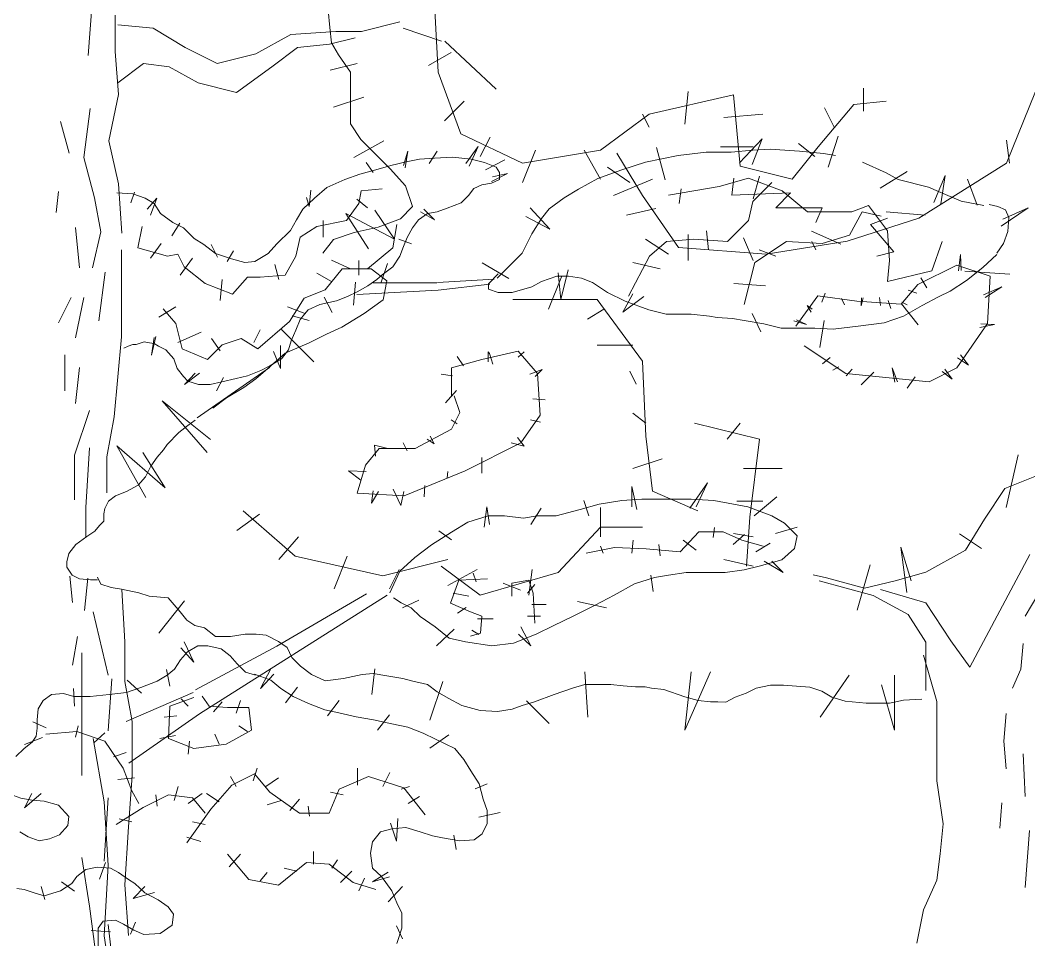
# Model space of a CAD drawing. Header units: metres. Extents: x 0 to 43.1, y 0 to 29.
# Drawn here: x 4.03 to 8.474, y 21.821 to 25.872 of the extents above; entities that cross this region are included whole.
import ezdxf

# ---------------------------------------------------------------- set-up
doc = ezdxf.new("R2010")
doc.units = ezdxf.units.M
doc.layers.add('trees1', color=254, linetype='Continuous', lineweight=9)

# ---------------------------------------------------------------- blocks, each defined once
blk = doc.blocks.new('elevation 1')
at = {"layer": 'trees1'}
for p, q in [((4.3481, 25.9685), (4.3295, 25.7161)), ((5.3871, 25.9165), (5.3947, 25.8406)), ((5.857, 25.9156), (5.8713, 25.6436)), ((4.4491, 25.8947), (4.4491, 25.7344)), ((5.5338, 25.8227), (5.7033, 25.8651)), ((4.4605, 25.851), (4.6159, 25.8368)), ((4.6159, 25.8368), (4.7571, 25.7521)), ((5.2231, 25.8086), (5.4208, 25.8227)), ((5.3947, 25.8406), (5.4023, 25.7722)), ((5.4208, 25.8227), (5.5338, 25.8227)), ((5.7174, 25.8368), (5.8869, 25.7803)), ((5.0678, 25.7238), (5.2231, 25.8086)), ((5.3926, 25.7662), (5.5056, 25.7944)), ((5.901, 25.7803), (6.1269, 25.5683)), ((4.4491, 25.7344), (4.4636, 25.5451)), ((4.7571, 25.7521), (4.8983, 25.6814)), ((5.1384, 25.6673), (5.2514, 25.7521)), ((5.2514, 25.7521), (5.3926, 25.7662)), ((5.4023, 25.7722), (5.4326, 25.7191)), ((4.8983, 25.6814), (5.0678, 25.7238)), ((5.4326, 25.7191), (5.4857, 25.6431)), ((5.8284, 25.6722), (5.9285, 25.7295)), ((4.4605, 25.5966), (4.5735, 25.6814)), ((4.5735, 25.6814), (4.6865, 25.6673)), ((4.6865, 25.6673), (4.8136, 25.5966)), ((4.983, 25.5542), (5.1384, 25.6673)), ((5.3962, 25.6516), (5.5146, 25.6812)), ((5.4857, 25.6431), (5.4857, 25.5748)), ((5.8713, 25.6436), (5.9715, 25.3716)), ((4.8136, 25.5966), (4.983, 25.5542)), ((5.4857, 25.5748), (5.4857, 25.5065)), ((6.9731, 25.5577), (6.9588, 25.4145)), ((7.7457, 25.572), (7.7457, 25.4718)), ((8.3753, 25.2427), (8.5041, 25.5577)), ((4.4636, 25.5451), (4.42, 25.3411)), ((5.411, 25.4887), (5.5442, 25.5331)), ((5.8999, 25.4288), (5.9858, 25.5147)), ((6.8014, 25.4575), (7.1734, 25.5434)), ((7.1734, 25.5434), (7.202, 25.2284)), ((7.7028, 25.5004), (7.8459, 25.5147)), ((4.3388, 25.4824), (4.3108, 25.2674)), ((5.4857, 25.5065), (5.4857, 25.4153)), ((7.5454, 25.3143), (7.7028, 25.5004)), ((7.574, 25.4861), (7.617, 25.4002)), ((4.208, 25.4264), (4.2454, 25.2861)), ((6.5867, 25.3), (6.8014, 25.4575)), ((6.7727, 25.4575), (6.8014, 25.4002)), ((7.1305, 25.4432), (7.3022, 25.4575)), ((5.4857, 25.4153), (5.5313, 25.347)), ((4.42, 25.3411), (4.4636, 25.1518)), ((5.4998, 25.2667), (5.6329, 25.3407)), ((5.5313, 25.347), (5.5844, 25.2939)), ((5.9715, 25.3716), (6.2433, 25.2427)), ((6.0573, 25.2714), (6.1002, 25.3573)), ((7.2, 25.2433), (7.2991, 25.3488)), ((7.2991, 25.3488), (7.2557, 25.2371)), ((7.5904, 25.2247), (7.6338, 25.3612)), ((8.3753, 25.3429), (8.3896, 25.2427)), ((5.5844, 25.2939), (5.6603, 25.2179)), ((5.7187, 25.2327), (5.7383, 25.2956)), ((5.7383, 25.2956), (5.7266, 25.221)), ((5.8325, 25.2406), (5.8678, 25.2956)), ((5.9933, 25.2406), (6.0483, 25.3152)), ((6.0483, 25.3152), (6.009, 25.2288)), ((6.2433, 25.2427), (6.5867, 25.3)), ((6.2433, 25.1568), (6.3006, 25.3)), ((6.5152, 25.3), (6.5867, 25.1711)), ((6.8343, 25.3116), (6.8715, 25.1689)), ((6.929, 25.2757), (7.0532, 25.29)), ((7.0532, 25.29), (7.163, 25.29)), ((7.1162, 25.3143), (7.2592, 25.3143)), ((7.163, 25.29), (7.2586, 25.2996)), ((7.2586, 25.2996), (7.335, 25.3044)), ((7.335, 25.3044), (7.464, 25.2948)), ((7.4309, 25.1711), (7.5454, 25.3143)), ((7.4596, 25.3286), (7.5311, 25.2714)), ((7.464, 25.2948), (7.5691, 25.2852)), ((4.3108, 25.2674), (4.3575, 25.0898)), ((5.554, 25.2445), (5.5853, 25.2013)), ((5.6638, 25.2327), (5.7305, 25.2484)), ((5.7305, 25.2484), (5.7893, 25.2602)), ((5.7893, 25.2602), (5.856, 25.2642)), ((5.856, 25.2642), (5.9345, 25.2681)), ((5.9345, 25.2681), (6.0169, 25.2602)), ((6.0169, 25.2602), (6.0757, 25.2445)), ((6.0757, 25.2445), (6.1267, 25.2249)), ((6.0797, 25.2131), (6.166, 25.2563)), ((6.6583, 25.2857), (6.7727, 25.0995)), ((6.6806, 25.2135), (6.7857, 25.247)), ((6.7857, 25.247), (6.929, 25.2757)), ((7.5691, 25.2852), (7.6216, 25.2757)), ((7.7411, 25.247), (7.8462, 25.1991)), ((7.989, 24.9993), (8.3753, 25.2427)), ((5.5265, 25.1935), (5.5971, 25.2131)), ((5.5971, 25.2131), (5.6638, 25.2327)), ((5.6603, 25.2179), (5.7285, 25.142)), ((6.1267, 25.2249), (6.1424, 25.2013)), ((6.1424, 25.2013), (6.1424, 25.1699)), ((6.5755, 25.1752), (6.6806, 25.2135)), ((6.6174, 25.2247), (6.7165, 25.1565)), ((7.202, 25.2284), (7.4309, 25.1711)), ((7.8197, 25.1317), (7.9375, 25.2061)), ((7.8462, 25.1991), (7.8987, 25.1705)), ((5.3813, 25.1346), (5.4598, 25.1699)), ((5.4598, 25.1699), (5.5265, 25.1935)), ((6.1071, 25.1542), (6.064, 25.1464)), ((6.1777, 25.1974), (6.1071, 25.1621)), ((6.1424, 25.1699), (6.1071, 25.1542)), ((6.111, 25.1817), (6.1777, 25.1974)), ((6.4895, 25.1274), (6.5755, 25.1752)), ((6.644, 25.0995), (6.8157, 25.1711)), ((7.1092, 25.1389), (7.2391, 25.1761)), ((7.1742, 25.1761), (7.1649, 25.1018)), ((7.2391, 25.1761), (7.3875, 25.1204)), ((7.2577, 25.0739), (7.3412, 25.1575)), ((7.2879, 25.1854), (7.2592, 25.0852)), ((7.8987, 25.1705), (8.0325, 25.137)), ((8.0553, 25.0697), (8.1048, 25.1875)), ((8.1048, 25.1875), (8.0862, 25.0635)), ((8.2036, 25.1711), (8.2465, 25.0566)), ((4.1987, 25.1179), (4.1893, 25.0244)), ((4.4555, 25.111), (4.5261, 25.1071)), ((4.4636, 25.1518), (4.4782, 24.9332)), ((4.534, 25.1149), (4.5183, 25.0678)), ((5.3029, 25.0521), (5.3107, 25.1228)), ((5.3264, 25.0875), (5.3813, 25.1346)), ((5.5228, 25.0647), (5.5321, 25.1204)), ((5.5321, 25.1204), (5.6249, 25.1296)), ((5.7285, 25.142), (5.7589, 25.0509)), ((6.0287, 25.1307), (6.0051, 25.0992)), ((6.064, 25.1464), (6.0287, 25.1307)), ((6.4274, 25.0891), (6.4895, 25.1274)), ((6.8866, 25.1018), (7.1092, 25.1389)), ((6.9422, 25.1296), (6.933, 25.0647)), ((7.1649, 25.1018), (7.4247, 25.1111)), ((7.4247, 25.1111), (7.3597, 25.0461)), ((7.3875, 25.1204), (7.4989, 25.0275)), ((8.0325, 25.137), (8.0755, 25.1178)), ((8.0755, 25.1178), (8.1758, 25.0748)), ((4.3575, 25.0898), (4.3855, 24.9403)), ((4.5261, 25.1071), (4.581, 25.0875)), ((4.581, 25.0875), (4.6203, 25.0639)), ((4.5889, 25.0403), (4.632, 25.0875)), ((4.632, 25.0875), (4.6046, 25.0129)), ((5.2754, 25.0403), (5.3264, 25.0875)), ((5.2911, 25.0914), (5.3029, 25.0521)), ((5.4672, 24.9904), (5.5228, 25.0647)), ((5.5136, 25.0832), (5.5599, 25.0461)), ((5.9737, 25.0678), (5.911, 25.0443)), ((6.0051, 25.0992), (5.9737, 25.0678)), ((6.3605, 25.0413), (6.4274, 25.0891)), ((6.7727, 25.0995), (6.9301, 24.8705)), ((7.2391, 24.9904), (7.2577, 25.0739)), ((8.1758, 25.0748), (8.2761, 25.0557)), ((4.6203, 25.0639), (4.6477, 25.0207)), ((4.6477, 25.0207), (4.7026, 24.9814)), ((5.248, 24.9932), (5.2754, 25.0403)), ((5.5649, 24.8643), (5.4654, 25.0208)), ((5.4654, 25.0208), (5.6786, 24.907)), ((5.6786, 24.907), (5.5933, 25.035)), ((5.7589, 25.0509), (5.7058, 24.9977)), ((5.8247, 25.0207), (5.7854, 24.9932)), ((5.856, 24.9932), (5.7933, 25.0286)), ((5.809, 25.0403), (5.856, 24.9932)), ((5.8678, 25.0286), (5.8247, 25.0207)), ((5.911, 25.0443), (5.8678, 25.0286)), ((6.3633, 24.9519), (6.2765, 25.0449)), ((6.3271, 24.9983), (6.3605, 25.0413)), ((6.7012, 25.0136), (6.83, 25.0423)), ((7.3597, 25.0461), (7.5638, 25.0461)), ((7.4989, 25.0275), (7.6937, 25.0275)), ((7.5638, 25.0461), (7.536, 24.9811)), ((7.6844, 24.9254), (7.7401, 25.0275)), ((7.6937, 25.0275), (7.7679, 25.0554)), ((7.7401, 25.0275), (7.8236, 25.009)), ((7.7679, 25.0554), (7.8514, 24.944)), ((7.8459, 25.028), (8.0176, 25.0136)), ((8.3, 25.0605), (8.3382, 25.0509)), ((8.3382, 25.0509), (8.3716, 25.0365)), ((8.4705, 25.0449), (8.3528, 24.9643)), ((8.3589, 24.9953), (8.4705, 25.0449)), ((8.3716, 25.0365), (8.386, 25.0031)), ((4.6987, 24.9225), (4.734, 24.9775)), ((4.7026, 24.9814), (4.7497, 24.9579)), ((5.2205, 24.9461), (5.248, 24.9932)), ((5.3373, 24.9626), (5.4672, 24.9904)), ((5.3651, 24.9904), (5.3651, 24.9161)), ((5.7058, 24.9977), (5.6071, 24.9598)), ((5.7854, 24.9932), (5.758, 24.9579)), ((6.2579, 25.0077), (6.3633, 24.9519)), ((6.2841, 24.9313), (6.3271, 24.9983)), ((7.1463, 24.8976), (7.2391, 24.9904)), ((7.6742, 24.8991), (7.989, 24.9993)), ((7.8514, 24.9997), (7.7772, 24.9718)), ((8.386, 25.0031), (8.3812, 24.9409)), ((4.2734, 24.959), (4.2921, 24.7813)), ((4.3855, 24.9403), (4.3481, 24.7813)), ((4.5673, 24.9626), (4.5487, 24.8697)), ((4.7497, 24.9579), (4.7968, 24.9108)), ((5.1616, 24.8872), (5.2205, 24.9461)), ((5.2631, 24.9161), (5.3373, 24.9626)), ((5.5009, 24.937), (5.4099, 24.9066)), ((5.6071, 24.9598), (5.5009, 24.937)), ((5.6713, 24.8697), (5.6898, 24.9718)), ((5.758, 24.9579), (5.7344, 24.9147)), ((6.265, 24.8931), (6.2841, 24.9313)), ((7.0536, 24.944), (7.0628, 24.8604)), ((7.5168, 24.942), (7.6456, 24.8848)), ((7.7772, 24.9718), (7.8792, 24.8512)), ((7.8514, 24.944), (7.8607, 24.814)), ((8.3812, 24.9409), (8.3621, 24.8883)), ((4.6508, 24.8883), (4.6044, 24.8233)), ((4.7968, 24.9108), (4.84, 24.8833)), ((5.1224, 24.844), (5.1616, 24.8872)), ((5.2445, 24.8326), (5.2631, 24.9161)), ((5.4099, 24.9066), (5.3643, 24.8459)), ((5.6991, 24.9068), (5.754, 24.8872)), ((5.7344, 24.9147), (5.7187, 24.8754)), ((6.2411, 24.8452), (6.265, 24.8931)), ((6.7845, 24.9069), (6.8866, 24.8419)), ((6.8031, 24.8326), (6.8773, 24.8976)), ((6.8773, 24.8976), (6.9979, 24.9069)), ((6.9731, 24.9277), (6.9731, 24.8132)), ((6.9979, 24.9069), (7.1463, 24.8976)), ((7.2163, 24.9134), (7.2592, 24.8132)), ((7.2669, 24.8048), (7.4061, 24.8976)), ((7.3165, 24.8418), (7.6742, 24.8991)), ((7.4061, 24.8976), (7.5638, 24.8883)), ((7.5174, 24.8976), (7.536, 24.8604)), ((7.5638, 24.8883), (7.6844, 24.9254)), ((8.0462, 24.7676), (8.0926, 24.8976)), ((8.3621, 24.8883), (8.3334, 24.8452)), ((4.476, 24.86), (4.476, 24.6363)), ((4.5487, 24.8697), (4.6786, 24.8326)), ((4.84, 24.8833), (4.891, 24.844)), ((4.8713, 24.8833), (4.8988, 24.8283)), ((4.891, 24.844), (4.9616, 24.8204)), ((4.942, 24.8087), (4.9694, 24.8558)), ((5.0636, 24.8087), (5.1224, 24.844)), ((5.5599, 24.7769), (5.6713, 24.8697)), ((5.7187, 24.8754), (5.703, 24.8322)), ((6.1838, 24.7879), (6.2411, 24.8452)), ((6.9301, 24.8705), (7.3165, 24.8418)), ((7.2855, 24.8604), (7.3597, 24.8326)), ((7.8792, 24.8512), (7.805, 24.8326)), ((4.6786, 24.8326), (4.725, 24.8419)), ((4.725, 24.8419), (4.7528, 24.7862)), ((4.7899, 24.8233), (4.7343, 24.7491)), ((4.9616, 24.8204), (5.0204, 24.8047)), ((5.0204, 24.8047), (5.0636, 24.8087)), ((5.1981, 24.7491), (5.2445, 24.8326)), ((5.4023, 24.8155), (5.4857, 24.7775)), ((5.5228, 24.814), (5.5228, 24.7491)), ((5.6481, 24.8008), (5.6207, 24.7184)), ((5.703, 24.8322), (5.6717, 24.7851)), ((6.1835, 24.7348), (6.0658, 24.803)), ((6.7103, 24.6562), (6.8031, 24.8326)), ((6.7289, 24.8048), (6.8495, 24.7769)), ((7.2206, 24.6191), (7.2669, 24.8048)), ((7.8607, 24.814), (7.8514, 24.7212)), ((8.1644, 24.7675), (8.1737, 24.8399)), ((8.1737, 24.8399), (8.1761, 24.7699)), ((8.3334, 24.8405), (8.2713, 24.7831)), ((4.4042, 24.7627), (4.3762, 24.5476)), ((4.7528, 24.7862), (4.8456, 24.7119)), ((5.1517, 24.7955), (5.1703, 24.7305)), ((5.3373, 24.7583), (5.4022, 24.7212)), ((5.3744, 24.6841), (5.4486, 24.7769)), ((5.4486, 24.7769), (5.5599, 24.7769)), ((5.4857, 24.7775), (5.5768, 24.7775)), ((5.5768, 24.7775), (5.6451, 24.7244)), ((5.6717, 24.7851), (5.6246, 24.7498)), ((6.093, 24.7113), (6.136, 24.7544)), ((6.1312, 24.7352), (6.1838, 24.7879)), ((6.4005, 24.7596), (6.4128, 24.6418)), ((6.4128, 24.6418), (6.4438, 24.772)), ((7.8514, 24.7212), (8.0462, 24.7676)), ((8.1569, 24.7932), (7.9856, 24.7075)), ((8.3037, 24.7442), (8.1569, 24.7932)), ((8.1916, 24.7658), (8.3899, 24.7534)), ((8.2713, 24.7831), (8.1997, 24.7257)), ((4.8456, 24.7119), (4.9662, 24.6655)), ((4.9198, 24.7305), (4.9105, 24.6377)), ((4.9662, 24.6655), (5.0311, 24.7398)), ((5.0311, 24.7398), (5.0868, 24.7398)), ((5.0868, 24.7398), (5.1981, 24.7491)), ((5.5069, 24.7184), (5.499, 24.6163)), ((5.601, 24.7301), (5.5618, 24.7026)), ((5.5849, 24.7148), (5.8661, 24.7144)), ((5.6246, 24.7498), (5.601, 24.7301)), ((5.6451, 24.7244), (5.6299, 24.6409)), ((5.8685, 24.7161), (6.1181, 24.7315)), ((5.8716, 24.6822), (6.0996, 24.7099)), ((6.093, 24.6874), (6.093, 24.7113)), ((6.3271, 24.7209), (6.2841, 24.697)), ((6.3939, 24.7448), (6.3271, 24.7209)), ((6.3578, 24.5984), (6.415, 24.7416)), ((6.4465, 24.7448), (6.3939, 24.7448)), ((6.5038, 24.7352), (6.4465, 24.7448)), ((6.5516, 24.7161), (6.5038, 24.7352)), ((6.6185, 24.6731), (6.5516, 24.7161)), ((7.1742, 24.7119), (7.3133, 24.7026)), ((7.9987, 24.7372), (8.0244, 24.6928)), ((8.1997, 24.7257), (8.128, 24.6779)), ((8.2914, 24.5361), (8.3037, 24.7442)), ((5.2816, 24.647), (5.3744, 24.6841)), ((5.5147, 24.6752), (5.4716, 24.6555)), ((5.514, 24.6636), (5.8716, 24.6822)), ((5.5618, 24.7026), (5.5147, 24.6752)), ((6.136, 24.6731), (6.093, 24.6874)), ((6.1981, 24.6731), (6.136, 24.6731)), ((6.2841, 24.697), (6.1981, 24.6731)), ((6.6949, 24.6348), (6.6185, 24.6731)), ((6.7289, 24.6666), (6.6856, 24.586)), ((7.5762, 24.6695), (7.5622, 24.6298)), ((7.9856, 24.7075), (7.9122, 24.6218)), ((7.9427, 24.6835), (7.98, 24.6695)), ((8.128, 24.6779), (8.0755, 24.6539)), ((8.2741, 24.6625), (8.3558, 24.6975)), ((8.3558, 24.6975), (8.2811, 24.6508)), ((4.2547, 24.6505), (4.1987, 24.5383)), ((4.3108, 24.6505), (4.2734, 24.4729)), ((4.476, 24.6363), (4.476, 24.4765)), ((5.2167, 24.5448), (5.2816, 24.647)), ((5.35, 24.6202), (5.299, 24.5966)), ((5.4245, 24.6359), (5.35, 24.6202)), ((5.3696, 24.6516), (5.4049, 24.5849)), ((5.4716, 24.6555), (5.4245, 24.6359)), ((5.6299, 24.6409), (5.5464, 24.5801)), ((6.2004, 24.6414), (6.5724, 24.6414)), ((6.5724, 24.6414), (6.7727, 24.3693)), ((6.6856, 24.586), (6.7785, 24.6542)), ((6.8, 24.5966), (6.6949, 24.6348)), ((7.5451, 24.6585), (7.4473, 24.5238)), ((7.7164, 24.634), (7.5451, 24.6585)), ((7.6486, 24.6461), (7.6626, 24.6181)), ((7.9122, 24.6218), (7.7164, 24.634)), ((7.7443, 24.6484), (7.7349, 24.6134)), ((7.7349, 24.6134), (7.7373, 24.6484)), ((7.8213, 24.6157), (7.8166, 24.6508)), ((7.854, 24.6368), (7.8656, 24.6017)), ((7.9127, 24.6232), (7.9871, 24.5302)), ((7.9147, 24.6298), (7.938, 24.6181)), ((8.0755, 24.6539), (8.0038, 24.6157)), ((4.7157, 24.6098), (4.6415, 24.5634)), ((4.6601, 24.6005), (4.7157, 24.5356)), ((5.2074, 24.6098), (5.2816, 24.582)), ((5.2833, 24.577), (5.2636, 24.5534)), ((5.299, 24.5966), (5.2833, 24.577)), ((5.5464, 24.5801), (5.4478, 24.5194)), ((6.5295, 24.5555), (6.601, 24.5984)), ((6.8764, 24.5774), (6.8, 24.5966)), ((6.9863, 24.5774), (6.8764, 24.5774)), ((7.0675, 24.5679), (6.9863, 24.5774)), ((7.2557, 24.5798), (7.2929, 24.4992)), ((7.5155, 24.5854), (7.4968, 24.6157)), ((7.4968, 24.6157), (7.5202, 24.5994)), ((8.0038, 24.6157), (7.9226, 24.5679)), ((4.7157, 24.5356), (4.7436, 24.4242)), ((5.0775, 24.4242), (5.2167, 24.5448)), ((5.2283, 24.5691), (5.3029, 24.5495)), ((5.2636, 24.5534), (5.244, 24.5063)), ((7.1009, 24.5631), (7.0675, 24.5679)), ((7.1678, 24.5583), (7.1009, 24.5631)), ((7.2204, 24.5487), (7.1678, 24.5583)), ((7.3064, 24.5344), (7.2204, 24.5487)), ((7.3828, 24.5152), (7.3064, 24.5344)), ((7.4385, 24.548), (7.4945, 24.5317)), ((7.4945, 24.5317), (7.4502, 24.5527)), ((7.5718, 24.5488), (7.5532, 24.4309)), ((7.8366, 24.5392), (7.722, 24.5248)), ((7.9226, 24.5679), (7.8366, 24.5392)), ((8.1569, 24.3402), (8.2914, 24.5361)), ((8.3231, 24.5317), (8.2578, 24.5177)), ((8.2624, 24.534), (8.3231, 24.5317)), ((4.827, 24.4984), (4.725, 24.452)), ((5.0868, 24.5077), (5.059, 24.452)), ((5.1811, 24.5088), (5.3233, 24.3665)), ((5.244, 24.5063), (5.2244, 24.4592)), ((5.3795, 24.489), (5.3036, 24.451)), ((5.4478, 24.5194), (5.3795, 24.489)), ((7.4592, 24.5152), (7.3828, 24.5152)), ((7.5309, 24.5152), (7.4592, 24.5152)), ((7.6121, 24.5105), (7.5309, 24.5152)), ((7.722, 24.5248), (7.6121, 24.5105)), ((4.476, 24.4765), (4.46, 24.3008)), ((4.5261, 24.4435), (4.5065, 24.4356)), ((4.5418, 24.4435), (4.5261, 24.4435)), ((4.5771, 24.4553), (4.5418, 24.4435)), ((4.6006, 24.4513), (4.5771, 24.4553)), ((4.6203, 24.4474), (4.6006, 24.4513)), ((4.6281, 24.4788), (4.6085, 24.3964)), ((4.6085, 24.3964), (4.6203, 24.4749)), ((4.6399, 24.4356), (4.6203, 24.4474)), ((4.8549, 24.3778), (4.9198, 24.4427)), ((4.8734, 24.4706), (4.9105, 24.4149)), ((4.9198, 24.4427), (5.0033, 24.4706)), ((5.0033, 24.4706), (5.0775, 24.4242)), ((5.3036, 24.451), (5.1974, 24.4055)), ((5.2244, 24.4592), (5.2126, 24.4199)), ((4.2267, 24.3981), (4.2267, 24.2392)), ((4.5065, 24.4356), (4.4869, 24.4278)), ((4.6713, 24.4199), (4.6399, 24.4356)), ((4.7066, 24.3807), (4.6713, 24.4199)), ((4.7436, 24.4242), (4.8549, 24.3778)), ((5.1974, 24.4055), (5.1215, 24.3371)), ((5.1773, 24.3375), (5.146, 24.4121)), ((5.1773, 24.4396), (5.1773, 24.3375)), ((5.2126, 24.4199), (5.1813, 24.3807)), ((6.0647, 24.3769), (6.2238, 24.4136)), ((6.0915, 24.3666), (6.0915, 24.4108)), ((6.0915, 24.4108), (6.0983, 24.404)), ((6.0983, 24.404), (6.1119, 24.3564)), ((6.2238, 24.4136), (6.3094, 24.3157)), ((6.224, 24.387), (6.2512, 24.4108)), ((6.5724, 24.4409), (6.7298, 24.4409)), ((7.484, 24.4381), (7.6675, 24.3157)), ((8.1737, 24.3986), (8.2088, 24.3519)), ((4.7223, 24.3375), (4.7066, 24.3807)), ((5.1813, 24.3807), (5.1303, 24.3493)), ((5.9302, 24.3402), (6.0647, 24.3769)), ((5.9555, 24.3904), (5.9827, 24.3496)), ((6.7727, 24.3693), (6.7871, 24.04)), ((7.5995, 24.3869), (7.5645, 24.3589)), ((8.2088, 24.3519), (8.1597, 24.3846)), ((4.2921, 24.342), (4.2734, 24.1831)), ((4.7497, 24.3021), (4.7223, 24.3375)), ((4.8203, 24.3178), (4.7536, 24.2668)), ((4.7536, 24.2668), (4.8007, 24.3178)), ((4.81, 24.1208), (5.1293, 24.3426)), ((5.091, 24.3296), (5.0322, 24.3061)), ((5.1215, 24.3371), (5.0684, 24.2916)), ((5.1303, 24.3493), (5.091, 24.3296)), ((5.8842, 24.3122), (5.9352, 24.3054)), ((5.9302, 24.2177), (5.9302, 24.3402)), ((6.275, 24.3122), (6.3294, 24.3326)), ((6.3294, 24.3326), (6.2988, 24.302)), ((6.3094, 24.3157), (6.3217, 24.132)), ((6.7155, 24.3264), (6.7441, 24.2691)), ((7.6369, 24.3449), (7.6112, 24.3309)), ((7.6675, 24.3157), (8.0345, 24.279)), ((7.6952, 24.3355), (7.6696, 24.3052)), ((7.7909, 24.3215), (7.7349, 24.2655)), ((7.8843, 24.2772), (7.8726, 24.3402)), ((7.8726, 24.3402), (7.896, 24.2795)), ((8.0345, 24.279), (8.1569, 24.3402)), ((8.1364, 24.2912), (8.092, 24.3239)), ((8.1037, 24.3355), (8.1364, 24.2912)), ((4.46, 24.3008), (4.444, 24.125)), ((4.7693, 24.2825), (4.7497, 24.3021)), ((4.8164, 24.2668), (4.7693, 24.2825)), ((4.8674, 24.2668), (4.8164, 24.2668)), ((4.9184, 24.2786), (4.8674, 24.2668)), ((4.9263, 24.2982), (4.8949, 24.2393)), ((4.9812, 24.2943), (4.9184, 24.2786)), ((5.0322, 24.3061), (4.9812, 24.2943)), ((5.0684, 24.2916), (5.0153, 24.2536)), ((7.973, 24.3005), (7.938, 24.2515)), ((5.0153, 24.2536), (4.9394, 24.2081)), ((5.9046, 24.1864), (5.9521, 24.2408)), ((4.8684, 24.0252), (4.6552, 24.1959)), ((4.6552, 24.1959), (4.8542, 23.9683)), ((4.9394, 24.2081), (4.8787, 24.1625)), ((5.9669, 24.1443), (5.9424, 24.2177)), ((6.2886, 24.2034), (6.3429, 24.2)), ((4.3351, 24.1528), (4.2695, 23.9559)), ((5.9302, 24.0708), (5.9669, 24.1443)), ((6.3217, 24.132), (6.236, 24.0096)), ((6.7298, 24.1403), (6.7871, 24.0973)), ((4.444, 24.125), (4.4121, 23.9492)), ((4.7686, 24.087), (4.7289, 24.0552)), ((4.8004, 24.1108), (4.7686, 24.087)), ((5.9284, 24.1117), (5.9555, 24.0947)), ((6.2784, 24.1117), (6.3226, 24.1015)), ((7.0017, 24.0973), (7.2879, 24.0257)), ((7.1448, 24.0257), (7.202, 24.0973)), ((4.7289, 24.0552), (4.6772, 24.0034)), ((5.7711, 23.9851), (5.9302, 24.0708)), ((4.6772, 24.0034), (4.6613, 23.9796)), ((5.5953, 23.9519), (5.5919, 23.9995)), ((5.5919, 23.9995), (5.6497, 23.9859)), ((5.7347, 23.9757), (5.7177, 24.0097)), ((5.823, 24.0267), (5.8536, 24.0063)), ((5.8536, 24.0063), (5.8366, 24.0403)), ((6.236, 24.0096), (5.9913, 23.8872)), ((6.2512, 23.9961), (6.1934, 24.0097)), ((6.2206, 24.0335), (6.2512, 23.9961)), ((6.7871, 24.04), (6.8157, 23.7967)), ((7.2879, 24.0257), (7.2449, 23.6821)), ((4.2695, 23.9559), (4.2695, 23.7589)), ((4.3351, 23.9887), (4.3187, 23.7261)), ((4.6694, 23.8119), (4.4562, 23.9968)), ((4.4562, 23.9968), (4.5841, 23.7692)), ((4.5699, 23.9683), (4.6694, 23.8119)), ((4.6613, 23.9796), (4.6334, 23.9477)), ((5.5509, 23.9117), (5.6121, 23.9851)), ((5.6121, 23.9851), (5.7711, 23.9851)), ((8.3749, 23.7249), (8.4265, 23.9572)), ((4.4121, 23.9492), (4.4121, 23.7894)), ((4.6334, 23.9477), (4.6056, 23.908)), ((5.5142, 23.7892), (5.5509, 23.9117)), ((6.0643, 23.9451), (6.0643, 23.8771)), ((6.7298, 23.8969), (6.8586, 23.9398)), ((4.6056, 23.908), (4.5817, 23.8602)), ((5.5308, 23.8465), (5.4764, 23.8873)), ((5.4764, 23.8873), (5.5545, 23.8839)), ((5.9913, 23.8872), (5.7222, 23.777)), ((5.9148, 23.8839), (5.9114, 23.8567)), ((7.2163, 23.8969), (7.388, 23.8969)), ((8.3685, 23.8088), (8.5296, 23.8733)), ((4.5499, 23.8244), (4.4983, 23.7966)), ((4.5817, 23.8602), (4.5499, 23.8244)), ((5.8128, 23.8227), (5.8094, 23.7717)), ((6.9806, 23.7227), (7.0584, 23.8339)), ((7.0584, 23.8339), (7.0084, 23.7282)), ((4.4505, 23.7767), (4.4187, 23.7528)), ((4.4983, 23.7966), (4.4505, 23.7767)), ((5.7222, 23.777), (5.5142, 23.7892)), ((5.5783, 23.7445), (5.5851, 23.7989)), ((5.6089, 23.7955), (5.5783, 23.7445)), ((5.7075, 23.7343), (5.6735, 23.8057)), ((5.7211, 23.7955), (5.7075, 23.7343)), ((6.7251, 23.7282), (6.7251, 23.8172)), ((6.7251, 23.8172), (6.7473, 23.7171)), ((6.8157, 23.7967), (7.016, 23.7107)), ((8.2783, 23.6733), (8.3685, 23.8088)), ((4.4187, 23.7528), (4.4028, 23.721)), ((6.4973, 23.7171), (6.5806, 23.7394)), ((6.514, 23.756), (6.5362, 23.6893)), ((6.5806, 23.7394), (6.6806, 23.756)), ((6.6806, 23.756), (6.7695, 23.7616)), ((6.7695, 23.7616), (6.9029, 23.7616)), ((6.9029, 23.7616), (6.9862, 23.7616)), ((6.9862, 23.7616), (7.0862, 23.756)), ((7.0862, 23.756), (7.2362, 23.7282)), ((7.1877, 23.7537), (7.3022, 23.7537)), ((7.264, 23.6893), (7.364, 23.7727)), ((4.3187, 23.7261), (4.3187, 23.5942)), ((4.4028, 23.721), (4.3989, 23.6971)), ((4.3989, 23.6971), (4.3989, 23.6653)), ((5.0843, 23.6964), (4.9842, 23.6248)), ((5.0128, 23.7107), (5.2417, 23.5103)), ((6.0029, 23.6615), (6.0917, 23.6893)), ((6.0751, 23.6393), (6.0862, 23.7282)), ((6.0862, 23.7282), (6.0973, 23.6504)), ((6.0917, 23.6893), (6.164, 23.6893)), ((6.164, 23.6893), (6.2473, 23.6782)), ((6.2473, 23.6782), (6.3084, 23.6893)), ((6.2806, 23.6504), (6.3251, 23.7227)), ((6.3084, 23.6893), (6.3917, 23.6893)), ((6.3917, 23.6893), (6.4973, 23.7171)), ((6.5867, 23.7251), (6.5867, 23.5962)), ((7.2362, 23.7282), (7.3417, 23.6893)), ((7.3417, 23.6893), (7.3973, 23.656)), ((4.379, 23.6454), (4.3591, 23.6216)), ((4.3989, 23.6653), (4.379, 23.6454)), ((5.9306, 23.617), (6.0029, 23.6615)), ((7.2449, 23.6821), (7.2306, 23.4673)), ((7.3973, 23.656), (7.4529, 23.6003)), ((8.1945, 23.5379), (8.2783, 23.6733)), ((4.3591, 23.6216), (4.3233, 23.5977)), ((5.8417, 23.5614), (5.9306, 23.617)), ((5.8751, 23.6226), (5.9306, 23.5837)), ((6.4007, 23.4387), (6.5867, 23.6392)), ((6.5867, 23.6392), (6.7727, 23.6392)), ((6.9386, 23.5307), (7.0203, 23.6188)), ((7.0203, 23.6188), (7.1273, 23.6188)), ((7.0895, 23.6377), (7.0832, 23.5936)), ((7.1273, 23.6188), (7.2091, 23.581)), ((7.2216, 23.6062), (7.1713, 23.5621)), ((7.1734, 23.6105), (7.2592, 23.5962)), ((7.3584, 23.6115), (7.4529, 23.6393)), ((7.4529, 23.6003), (7.4417, 23.5447)), ((8.1687, 23.6088), (8.2654, 23.5443)), ((4.2756, 23.5619), (4.2438, 23.5221)), ((4.3233, 23.5977), (4.2756, 23.5619)), ((5.256, 23.5962), (5.1702, 23.496)), ((5.7695, 23.5058), (5.8417, 23.5614)), ((6.5863, 23.5558), (6.5988, 23.5244)), ((6.731, 23.581), (6.7247, 23.5244)), ((6.8442, 23.5621), (6.8505, 23.5118)), ((6.9511, 23.581), (7.0078, 23.537)), ((7.2091, 23.581), (7.3034, 23.5558)), ((7.3349, 23.5684), (7.272, 23.5307)), ((4.2438, 23.5221), (4.2358, 23.4863)), ((5.2417, 23.5103), (5.628, 23.4244)), ((5.4707, 23.5103), (5.4134, 23.3671)), ((6.5234, 23.5244), (6.6492, 23.5496)), ((6.6492, 23.5496), (6.7876, 23.5433)), ((6.7876, 23.5433), (6.9386, 23.5307)), ((7.4417, 23.5447), (7.3862, 23.4947)), ((7.9366, 23.3508), (7.9108, 23.5508)), ((7.9108, 23.5508), (7.956, 23.4024)), ((8.0204, 23.4411), (8.1945, 23.5379)), ((8.2138, 23.0218), (8.4781, 23.5185)), ((4.2358, 23.4863), (4.2358, 23.4624)), ((5.628, 23.4244), (5.9142, 23.496)), ((5.7029, 23.4447), (5.7695, 23.5058)), ((5.8856, 23.4673), (6.0573, 23.3385)), ((7.1305, 23.496), (7.2592, 23.4673)), ((7.2862, 23.4669), (7.2195, 23.4502)), ((7.3862, 23.4947), (7.2862, 23.4669)), ((7.3917, 23.4391), (7.3084, 23.4891)), ((7.3417, 23.4891), (7.3917, 23.4391)), ((7.7755, 23.4734), (7.7175, 23.2734)), ((4.2358, 23.4624), (4.2597, 23.4266)), ((4.2485, 23.4222), (4.26, 23.307)), ((4.2597, 23.4266), (4.2915, 23.4107)), ((5.6996, 23.453), (5.6567, 23.3671)), ((5.6584, 23.3501), (5.7029, 23.4447)), ((6.043, 23.453), (5.9142, 23.3814)), ((6.0264, 23.4363), (6.039, 23.3985)), ((6.0573, 23.3385), (6.4007, 23.4387)), ((6.2863, 23.453), (6.2719, 23.3385)), ((6.8084, 23.428), (6.8195, 23.3557)), ((6.8862, 23.428), (6.8251, 23.4169)), ((6.964, 23.4391), (6.8862, 23.428)), ((7.0473, 23.4391), (6.964, 23.4391)), ((7.1362, 23.4391), (7.0473, 23.4391)), ((7.2195, 23.4502), (7.1362, 23.4391)), ((7.5241, 23.4282), (7.5821, 23.4153)), ((7.8851, 23.4024), (8.0204, 23.4411)), ((8.4581, 23.2473), (8.5702, 23.4343)), ((4.2915, 23.4107), (4.3392, 23.4067)), ((4.3283, 23.4137), (4.3141, 23.2714)), ((4.3392, 23.4067), (4.371, 23.4067)), ((4.3704, 23.4184), (4.3856, 23.388)), ((4.3856, 23.388), (4.4311, 23.3728)), ((5.9635, 23.4048), (5.9257, 23.3041)), ((6.0893, 23.4111), (5.9635, 23.4048)), ((6.234, 23.3607), (6.1585, 23.3922)), ((6.2717, 23.4048), (6.1962, 23.3922)), ((6.1962, 23.3922), (6.1962, 23.3355)), ((6.2654, 23.3481), (6.2969, 23.3859)), ((6.2906, 23.3481), (6.2717, 23.4048)), ((6.7362, 23.3891), (6.6473, 23.339)), ((6.8251, 23.4169), (6.7362, 23.3891)), ((7.7884, 23.3379), (7.5499, 23.4024)), ((7.5821, 23.4153), (7.7497, 23.3702)), ((7.7497, 23.3702), (7.8851, 23.4024)), ((4.4311, 23.3728), (4.4766, 23.3652)), ((4.4766, 23.3652), (4.5525, 23.35)), ((4.4784, 23.3649), (4.4919, 23.1343)), ((4.5525, 23.35), (4.598, 23.3349)), ((4.598, 23.3349), (4.6815, 23.3273)), ((4.8195, 22.8164), (5.6473, 23.339)), ((5.1613, 23.1143), (5.5556, 23.3444)), ((5.9383, 23.3481), (6.0075, 23.3355)), ((6.2969, 23.216), (6.2906, 23.3481)), ((6.6473, 23.339), (6.564, 23.2945)), ((7.9431, 23.254), (7.7884, 23.3379)), ((7.8206, 23.3637), (8.0204, 23.3056)), ((4.7547, 23.3141), (4.641, 23.1719)), ((4.6815, 23.3273), (4.7346, 23.2665)), ((5.7084, 23.3057), (5.6751, 23.3279)), ((5.7529, 23.2834), (5.7084, 23.3057)), ((5.714, 23.2834), (5.7862, 23.3168)), ((5.9257, 23.3041), (6.0138, 23.2663)), ((6.2843, 23.2978), (6.3472, 23.2978)), ((6.564, 23.2945), (6.464, 23.2445)), ((6.4862, 23.3112), (6.614, 23.2834)), ((8.0204, 23.3056), (8.13, 23.1379)), ((4.3515, 23.2665), (4.4171, 22.9875)), ((4.7346, 23.2665), (4.7649, 23.2286)), ((5.7917, 23.2445), (5.7529, 23.2834)), ((5.8584, 23.2), (5.7917, 23.2445)), ((5.9949, 23.2852), (5.9572, 23.26)), ((6.0138, 23.2663), (6.0641, 23.2474)), ((6.0641, 23.2474), (6.0578, 23.1719)), ((6.2654, 23.2474), (6.322, 23.2474)), ((6.464, 23.2445), (6.3806, 23.2056)), ((8.0204, 23.1315), (7.9431, 23.254)), ((4.7649, 23.2286), (4.7989, 23.2061)), ((4.7989, 23.2061), (4.8423, 23.1952)), ((5.9195, 23.15), (5.8584, 23.2)), ((6.0452, 23.2348), (6.1144, 23.2348)), ((6.2362, 23.2), (6.2806, 23.1166)), ((6.3806, 23.2056), (6.3029, 23.1667)), ((4.283, 23.1572), (4.26, 23.0304)), ((4.8423, 23.1952), (4.8911, 23.1572)), ((4.8911, 23.1572), (4.9562, 23.1572)), ((4.9562, 23.1572), (5.0213, 23.1681)), ((5.0213, 23.1681), (5.0701, 23.1681)), ((5.0701, 23.1681), (5.1135, 23.1626)), ((5.1135, 23.1626), (5.1677, 23.1355)), ((5.864, 23.1166), (5.9417, 23.1889)), ((6.0578, 23.1719), (6.0138, 23.1593)), ((6.0201, 23.1845), (6.0515, 23.1656)), ((6.3029, 23.1667), (6.2029, 23.1277)), ((6.2806, 23.1166), (6.2251, 23.1667)), ((4.4919, 23.1343), (4.4919, 22.9585)), ((4.7532, 23.1333), (4.7952, 23.0439)), ((4.8123, 23.1166), (4.7675, 23.0897)), ((4.8031, 22.9228), (5.1613, 23.1143)), ((4.857, 23.1166), (4.8123, 23.1166)), ((4.9152, 23.1031), (4.857, 23.1166)), ((5.1677, 23.1355), (5.2057, 23.1084)), ((5.9917, 23.1333), (5.9195, 23.15)), ((6.1084, 23.1166), (5.9917, 23.1333)), ((6.2029, 23.1277), (6.1084, 23.1166)), ((8.0204, 22.9186), (8.0204, 23.1315)), ((8.13, 23.1379), (8.2138, 23.0218)), ((8.4488, 23.1258), (8.4394, 23.0136)), ((4.3023, 23.0859), (4.3023, 22.8233)), ((4.7675, 23.0897), (4.7362, 23.0539)), ((4.7952, 23.0439), (4.7374, 23.107)), ((4.9555, 23.0718), (4.9152, 23.1031)), ((4.9868, 23.036), (4.9555, 23.0718)), ((5.2057, 23.1084), (5.2274, 23.0649)), ((5.2274, 23.0649), (5.2654, 23.027)), ((8.01, 23.0742), (8.0682, 22.8703)), ((4.7362, 23.0539), (4.7093, 23.0136)), ((5.0226, 23.0001), (4.9868, 23.036)), ((5.2654, 23.027), (5.3142, 22.989)), ((4.678, 22.9867), (4.6332, 22.9598)), ((4.6744, 23.0124), (4.6901, 22.9388)), ((4.7093, 23.0136), (4.678, 22.9867)), ((5.0674, 22.9867), (5.0226, 23.0001)), ((5.1345, 22.9643), (5.0629, 22.9912)), ((5.0893, 22.9283), (5.1366, 23.0177)), ((5.1471, 22.9914), (5.0893, 22.9283)), ((5.3142, 22.989), (5.3739, 22.9618)), ((5.4552, 22.9727), (5.5366, 22.989)), ((5.5366, 22.989), (5.5854, 22.9944)), ((5.5933, 23.0154), (5.5791, 22.9017)), ((5.5854, 22.9944), (5.6451, 22.9835)), ((5.6451, 22.9835), (5.7156, 22.9727)), ((6.5173, 23.0012), (6.5315, 22.8021)), ((6.9863, 23.0012), (6.9579, 22.7452)), ((6.9579, 22.7452), (7.0716, 23.0012)), ((7.6828, 22.987), (7.5549, 22.8021)), ((7.8818, 22.7452), (7.8818, 22.987)), ((8.4394, 23.0136), (8.402, 22.9295)), ((4.4335, 22.9711), (4.4171, 22.7413)), ((4.4919, 22.9585), (4.5239, 22.7827)), ((4.5616, 22.933), (4.499, 22.9106)), ((4.5011, 22.9651), (4.5641, 22.9073)), ((4.6332, 22.9598), (4.5616, 22.933)), ((5.1792, 22.9285), (5.1345, 22.9643)), ((5.2522, 22.9336), (5.1996, 22.8652)), ((5.3739, 22.9618), (5.4552, 22.9727)), ((5.7156, 22.9727), (5.7536, 22.9618)), ((5.7536, 22.9618), (5.8241, 22.9455)), ((5.8241, 22.9455), (5.8675, 22.913)), ((5.8918, 22.9585), (5.835, 22.7879)), ((6.4642, 22.9293), (6.5185, 22.9455)), ((6.5185, 22.9455), (6.589, 22.9455)), ((6.589, 22.9455), (6.6324, 22.9455)), ((6.6324, 22.9455), (6.6866, 22.9401)), ((6.6866, 22.9401), (6.7409, 22.9347)), ((6.7409, 22.9347), (6.7843, 22.9347)), ((6.7843, 22.9347), (6.8114, 22.9293)), ((7.273, 22.93), (7.3353, 22.9433)), ((7.3353, 22.9433), (7.3931, 22.9433)), ((7.3931, 22.9433), (7.4509, 22.9389)), ((7.4509, 22.9389), (7.5088, 22.9344)), ((7.5088, 22.9344), (7.5621, 22.9166)), ((7.825, 22.9443), (7.8818, 22.7452)), ((4.1678, 22.9016), (4.132, 22.8747)), ((4.2215, 22.9061), (4.1678, 22.9016)), ((4.2663, 22.8927), (4.2215, 22.9061)), ((4.2647, 22.9283), (4.2699, 22.8495)), ((4.3379, 22.8927), (4.2663, 22.8927)), ((4.4229, 22.9016), (4.3379, 22.8927)), ((4.499, 22.9106), (4.4229, 22.9016)), ((4.4973, 22.783), (4.7918, 22.9109)), ((4.7951, 22.8881), (4.6895, 22.8508)), ((4.8634, 22.8508), (4.8324, 22.8943)), ((5.233, 22.8927), (5.1792, 22.9285)), ((5.3001, 22.8613), (5.233, 22.8927)), ((5.8675, 22.913), (5.9163, 22.8858)), ((6.296, 22.8696), (6.3828, 22.9021)), ((6.3828, 22.9021), (6.4642, 22.9293)), ((6.8114, 22.9293), (6.8656, 22.9238)), ((6.8656, 22.9238), (6.9578, 22.8913)), ((6.9578, 22.8913), (7.0175, 22.875)), ((7.1396, 22.8677), (7.1796, 22.8899)), ((7.1796, 22.8899), (7.2286, 22.9077)), ((7.2286, 22.9077), (7.273, 22.93)), ((7.5621, 22.9166), (7.6066, 22.8899)), ((7.6066, 22.8899), (7.6644, 22.8721)), ((4.132, 22.8747), (4.1096, 22.8389)), ((4.6895, 22.8508), (4.6833, 22.7078)), ((4.7392, 22.8819), (4.7703, 22.8508)), ((4.9442, 22.8446), (4.8634, 22.8508)), ((4.9194, 22.8694), (4.8821, 22.8259)), ((5.0374, 22.8446), (4.9442, 22.8446)), ((4.9815, 22.8197), (5.0001, 22.8756)), ((5.0498, 22.7451), (5.0374, 22.8446)), ((5.3717, 22.8344), (5.3001, 22.8613)), ((5.436, 22.8758), (5.3835, 22.8074)), ((5.9163, 22.8858), (5.976, 22.8533)), ((5.976, 22.8533), (6.0574, 22.8316)), ((6.1984, 22.837), (6.2418, 22.8533)), ((6.2418, 22.8533), (6.296, 22.8696)), ((6.2614, 22.8732), (6.3609, 22.7736)), ((7.0175, 22.875), (7.0718, 22.8696)), ((7.0718, 22.8696), (7.1043, 22.8696)), ((7.1043, 22.8696), (7.1396, 22.8677)), ((7.6644, 22.8721), (7.7578, 22.8632)), ((7.7578, 22.8632), (7.8601, 22.8632)), ((7.8601, 22.8632), (7.9224, 22.8766)), ((7.9224, 22.8766), (8.0025, 22.881)), ((8.0682, 22.8703), (8.0682, 22.71)), ((4.1096, 22.8389), (4.1051, 22.7897)), ((4.3023, 22.8233), (4.3023, 22.5443)), ((4.5084, 22.5995), (4.8195, 22.8164)), ((4.6647, 22.8011), (4.7206, 22.8073)), ((5.4343, 22.821), (5.3717, 22.8344)), ((5.5104, 22.8031), (5.4343, 22.821)), ((5.5865, 22.7897), (5.5104, 22.8031)), ((5.6566, 22.8127), (5.6041, 22.7444)), ((6.0574, 22.8316), (6.1333, 22.8261)), ((6.1333, 22.8261), (6.1984, 22.837)), ((8.374, 22.8173), (8.3647, 22.6958)), ((4.0861, 22.7812), (4.1439, 22.7549)), ((4.1051, 22.7538), (4.1007, 22.718)), ((4.1051, 22.7897), (4.1051, 22.7538)), ((4.2857, 22.7638), (4.2733, 22.7141)), ((4.5239, 22.7827), (4.5239, 22.543)), ((4.9939, 22.7638), (5.0312, 22.7389)), ((5.6671, 22.7718), (5.5865, 22.7897)), ((5.7387, 22.7583), (5.6671, 22.7718)), ((5.8058, 22.7315), (5.7387, 22.7583)), ((4.0493, 22.6813), (4.1281, 22.7128)), ((4.1007, 22.718), (4.0828, 22.6912)), ((4.1429, 22.7265), (4.2795, 22.7389)), ((4.2795, 22.7389), (4.4038, 22.6954)), ((4.4038, 22.7327), (4.3541, 22.6892)), ((4.646, 22.7078), (4.7144, 22.7203)), ((4.8883, 22.7265), (4.9069, 22.683)), ((4.938, 22.683), (5.0498, 22.7451)), ((5.8595, 22.7046), (5.8058, 22.7315)), ((5.9192, 22.7233), (5.8352, 22.6655)), ((8.0682, 22.71), (8.0682, 22.5207)), ((4.0828, 22.6912), (4.047, 22.6643)), ((4.3515, 22.7084), (4.4007, 22.4294)), ((4.4038, 22.6954), (4.4845, 22.5773)), ((4.6833, 22.7078), (4.7951, 22.6643)), ((4.7765, 22.6954), (4.7703, 22.6395)), ((4.7951, 22.6643), (4.938, 22.683)), ((5.9445, 22.6643), (5.8595, 22.7046)), ((8.3647, 22.6958), (8.374, 22.5743)), ((4.047, 22.6643), (4.0112, 22.6285)), ((4.441, 22.6271), (4.4969, 22.6457)), ((5.9848, 22.615), (5.9445, 22.6643)), ((8.4488, 22.6397), (8.4581, 22.4527)), ((4.4845, 22.5773), (4.5218, 22.4779)), ((5.0747, 22.5773), (5.056, 22.5214)), ((5.5157, 22.5773), (5.5157, 22.5028)), ((6.0162, 22.5658), (5.9848, 22.615)), ((4.4597, 22.5276), (4.5342, 22.5338)), ((4.5239, 22.543), (4.5079, 22.3193)), ((4.9566, 22.54), (4.9815, 22.4965)), ((4.9628, 22.5028), (5.0622, 22.5525)), ((5.0622, 22.5525), (5.1306, 22.4717)), ((5.1119, 22.4965), (5.1678, 22.5338)), ((5.4349, 22.4841), (5.5654, 22.54)), ((5.5654, 22.54), (5.7207, 22.4903)), ((5.6586, 22.5587), (5.6275, 22.4965)), ((6.052, 22.5076), (6.0162, 22.5658)), ((4.7268, 22.4965), (4.7081, 22.4344)), ((4.8697, 22.3971), (4.9628, 22.5028)), ((5.7455, 22.4965), (5.7083, 22.4841)), ((5.7207, 22.4903), (5.8139, 22.3722)), ((6.0348, 22.4868), (6.0873, 22.5079)), ((6.0699, 22.4404), (6.052, 22.5076)), ((8.0682, 22.5207), (8.0973, 22.3313)), ((3.9843, 22.4628), (4.0335, 22.4449)), ((4.0335, 22.4449), (4.0828, 22.4359)), ((4.0809, 22.4658), (4.0493, 22.4028)), ((4.0493, 22.4028), (4.1229, 22.4658)), ((4.4171, 22.4458), (4.4007, 22.1668)), ((4.5218, 22.4779), (4.5528, 22.422)), ((4.5715, 22.4033), (4.6833, 22.4593)), ((4.6274, 22.4593), (4.6336, 22.4095)), ((4.6833, 22.4593), (4.7889, 22.4468)), ((4.7703, 22.422), (4.8324, 22.4655)), ((4.7889, 22.4468), (4.8448, 22.3785)), ((4.851, 22.4655), (4.9069, 22.4282)), ((5.1306, 22.4717), (5.261, 22.3785)), ((5.3915, 22.3785), (5.4349, 22.4841)), ((5.3977, 22.4717), (5.4536, 22.4593)), ((5.789, 22.453), (5.7393, 22.422)), ((4.0828, 22.4359), (4.1365, 22.4314)), ((4.1365, 22.4314), (4.1991, 22.4135)), ((4.1991, 22.4135), (4.2439, 22.3643)), ((4.4007, 22.4294), (4.4171, 22.1504)), ((4.4535, 22.3287), (4.5715, 22.4033)), ((5.1181, 22.4157), (5.1803, 22.4344)), ((5.2175, 22.3909), (5.261, 22.4406)), ((5.2983, 22.4095), (5.3045, 22.366)), ((6.0878, 22.3911), (6.0699, 22.4404)), ((8.3553, 22.4247), (8.346, 22.3125)), ((4.2439, 22.3643), (4.2394, 22.324)), ((4.4659, 22.3536), (4.5218, 22.3412)), ((4.7641, 22.2479), (4.8697, 22.3971)), ((5.261, 22.3785), (5.3915, 22.3785)), ((5.6881, 22.2556), (5.6934, 22.3555)), ((6.0505, 22.3607), (6.1451, 22.3817)), ((6.0878, 22.3329), (6.0878, 22.3911)), ((4.2394, 22.324), (4.2036, 22.2837)), ((4.5079, 22.3193), (4.4919, 22.0637)), ((4.7889, 22.3412), (4.8448, 22.3287)), ((5.6178, 22.2971), (5.6671, 22.3105)), ((5.6619, 22.3344), (5.6881, 22.2556)), ((5.6671, 22.3105), (5.7297, 22.315)), ((5.7297, 22.315), (5.7924, 22.2971)), ((6.0654, 22.2882), (6.0878, 22.3329)), ((8.0973, 22.3313), (8.0828, 22.2002)), ((4.0649, 22.2747), (4.0291, 22.2971)), ((4.1141, 22.2568), (4.0649, 22.2747)), ((4.1588, 22.2658), (4.1141, 22.2568)), ((4.2036, 22.2837), (4.1588, 22.2658)), ((4.7641, 22.2728), (4.8262, 22.2542)), ((5.582, 22.2523), (5.6178, 22.2971)), ((5.7924, 22.2971), (5.8461, 22.2792)), ((5.8461, 22.2792), (5.8908, 22.2702)), ((5.8908, 22.2702), (5.9669, 22.2568)), ((5.9402, 22.2819), (5.9507, 22.2188)), ((6.0296, 22.2613), (6.0654, 22.2882)), ((8.4768, 22.3032), (8.4581, 22.0508)), ((5.5731, 22.2031), (5.582, 22.2523)), ((5.9669, 22.2568), (6.0296, 22.2613)), ((4.3023, 22.1832), (4.3351, 21.9698)), ((4.9442, 22.1982), (5.0374, 22.0864)), ((4.9504, 22.1423), (5.0001, 22.1982)), ((5.3231, 22.2107), (5.3231, 22.1547)), ((5.582, 22.1359), (5.5731, 22.2031)), ((8.0828, 22.2002), (8.0682, 22.0836)), ((4.2797, 22.1001), (4.32, 22.1314)), ((4.32, 22.1314), (4.3692, 22.1404)), ((4.3692, 22.1404), (4.4274, 22.1359)), ((4.4065, 22.161), (4.3802, 22.0874)), ((4.4171, 22.1504), (4.4007, 21.8385)), ((4.4274, 22.1359), (4.4632, 22.118)), ((5.1678, 22.0615), (5.2921, 22.1609)), ((5.1927, 22.1361), (5.2486, 22.1237)), ((5.2921, 22.1609), (5.3915, 22.1547)), ((5.3915, 22.1547), (5.4971, 22.0739)), ((5.4287, 22.1734), (5.4039, 22.1361)), ((5.6223, 22.1001), (5.582, 22.1359)), ((4.2573, 22.0687), (4.2797, 22.1001)), ((4.4632, 22.118), (4.5079, 22.0867)), ((5.1181, 22.1174), (5.0871, 22.0801)), ((5.4909, 22.1237), (5.4412, 22.0739)), ((5.5468, 22.0926), (5.5219, 22.0366)), ((5.5831, 22.0769), (5.6514, 22.119)), ((5.6566, 22.0979), (5.5831, 22.0769)), ((5.6671, 22.0374), (5.6223, 22.1001)), ((4.0156, 22.0464), (4.047, 22.0419)), ((4.1229, 22.0559), (4.1386, 21.9981)), ((4.2081, 22.0374), (4.2573, 22.0687)), ((4.2122, 22.0769), (4.2699, 22.0349)), ((4.4919, 22.0637), (4.5079, 21.8399)), ((4.5079, 22.0867), (4.5348, 22.0687)), ((4.5798, 22.0559), (4.5273, 22.0033)), ((4.5348, 22.0687), (4.5795, 22.0284)), ((5.0374, 22.0864), (5.1678, 22.0615)), ((5.4971, 22.0739), (5.5965, 22.0429)), ((5.6514, 21.9876), (5.7144, 22.0559)), ((8.0682, 22.0836), (8.01, 21.9525)), ((4.047, 22.0419), (4.0917, 22.0284)), ((4.0917, 22.0284), (4.1365, 22.015)), ((4.1365, 22.015), (4.2081, 22.0374)), ((4.5273, 22.0033), (4.6219, 22.0296)), ((4.5795, 22.0284), (4.6377, 21.9971)), ((5.6894, 21.9837), (5.6671, 22.0374)), ((4.3351, 21.9698), (4.3679, 21.7236)), ((4.6377, 21.9971), (4.6825, 21.9657)), ((4.6825, 21.9657), (4.7049, 21.9344)), ((5.7118, 21.9389), (5.6894, 21.9837)), ((4.7049, 21.9344), (4.7004, 21.8851)), ((5.7118, 21.8717), (5.7118, 21.9389)), ((8.01, 21.9525), (7.9809, 21.8069)), ((4.396, 21.9031), (4.3737, 21.8717)), ((4.3737, 21.8717), (4.3737, 21.8225)), ((4.4498, 21.9075), (4.396, 21.9031)), ((4.4171, 21.8878), (4.4499, 21.6087)), ((4.4856, 21.8896), (4.4498, 21.9075)), ((4.5303, 21.8628), (4.4856, 21.8896)), ((4.5378, 21.8982), (4.5168, 21.8457)), ((4.7004, 21.8851), (4.6467, 21.8493)), ((5.6881, 21.8825), (5.7144, 21.8246)), ((5.6894, 21.8045), (5.7118, 21.8717)), ((4.3435, 21.8614), (4.4275, 21.8562)), ((4.3737, 21.8225), (4.3737, 21.7687)), ((4.4007, 21.8385), (4.4335, 21.6087)), ((4.5751, 21.8448), (4.5303, 21.8628)), ((4.6467, 21.8493), (4.5751, 21.8448))]:
    blk.add_line(p, q, dxfattribs=at)

msp = doc.modelspace()

# ---------------------------------------------------------------- block references
msp.add_blockref('elevation 1', (0, 0))

doc.saveas('drawing.dxf')
